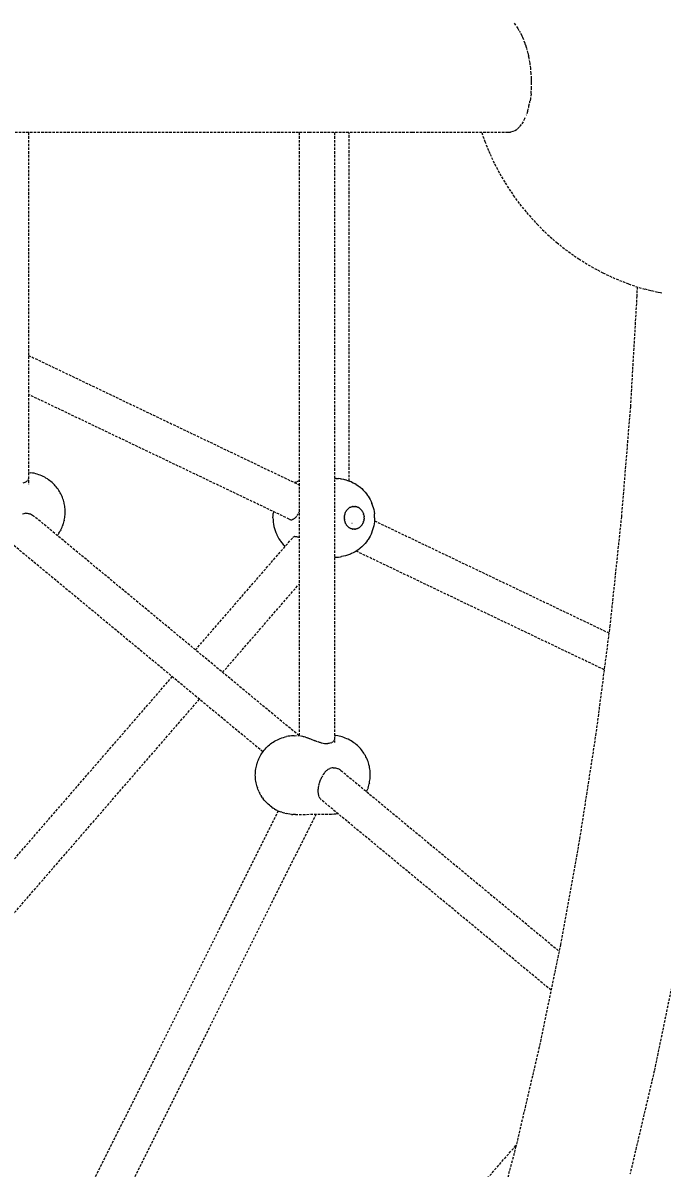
# Model space of a CAD drawing. Header units: millimetres. Extents: x -4710 to 4801, y -2494 to 3533.
# Drawn here: x 2279 to 2605, y 197 to 782 of the extents above; entities that cross this region are included whole.
import ezdxf

# ---------------------------------------------------------------- set-up
doc = ezdxf.new("R2010")
doc.units = ezdxf.units.MM
doc.linetypes.add('HIDDEN', pattern=[1.905, 1.27, -0.635])
for name, color, linetype in [('DIKOM_ЗОНА', 90, 'Continuous'), ('DIKOM_ОБЪЕКТ', 7, 'Continuous'), ('DIKOM_РАЗМЕР_ЗОНА', 7, 'Continuous'), ('DIKOM_РАЗМЕР_ОБЪЕКТА', 7, 'Continuous')]:
    doc.layers.add(name, color=color, linetype=linetype)
doc.styles.add('style1', font='arialbd.ttf', dxfattribs={"width": 0.8})
doc.dimstyles.new('1-50', dxfattribs={"dimtxt": 300, "dimasz": 200, "dimexe": 100, "dimexo": 0, "dimgap": 100, "dimtad": 1, "dimtxsty": 'style1', "dimcen": 200, "dimclrd": 7, "dimclre": 7, "dimclrt": 7, "dimadec": 1, "dimazin": 2, "dimtfac": 1, "dimtmove": 0, "dimatfit": 2, "dimfxl": 0, "dimlwd": 25, "dimlwe": 18, "dimarcsym": 0})

# ---------------------------------------------------------------- blocks, each defined once
blk = doc.blocks.new('*D0')
at = {"layer": 'Defpoints', "color": 0, "transparency": 16777216}
for p in [(-2049.22, 763.91), (3285.36, 750.08), (3285.36, -900.83)]:
    blk.add_point(p, dxfattribs=at)
at = {"layer": 'DIKOM_РАЗМЕР_ОБЪЕКТА', "color": 7, "lineweight": 18, "transparency": 16777216}
for p, q in [((-2049.22, 763.91), (-2049.22, -1000.83)), ((3285.36, 750.08), (3285.36, -1000.83))]:
    blk.add_line(p, q, dxfattribs=at)
at = {"layer": 'DIKOM_РАЗМЕР_ОБЪЕКТА', "color": 7, "lineweight": 25, "transparency": 16777216}
blk.add_line((-1849.22, -900.83), (3085.36, -900.83), dxfattribs=at)
at = {"layer": 'DIKOM_РАЗМЕР_ОБЪЕКТА', "color": 7, "transparency": 16777216}
for points in [[(-1849.22, -867.5), (-1849.22, -934.17), (-2049.22, -900.83)], [(3085.36, -867.5), (3085.36, -934.17), (3285.36, -900.83)]]:
    blk.add_solid(points, dxfattribs=at)
at = {"layer": 'DIKOM_РАЗМЕР_ОБЪЕКТА', "color": 7, "transparency": 16777216, "insert": (618.07, -647.56), "char_height": 300, "attachment_point": 5, "style": 'style1'}
blk.add_mtext('{\\fArial|b0|i0|c204|p34;5335}', dxfattribs=at)
blk = doc.blocks.new('*D2')
at = {"layer": 'Defpoints', "color": 0, "transparency": 16777216}
for p in [(-3555.27, 756.28), (4801.28, 756.28), (4801.28, -2394.45)]:
    blk.add_point(p, dxfattribs=at)
at = {"layer": 'DIKOM_РАЗМЕР_ЗОНА', "color": 7, "lineweight": 18, "transparency": 16777216}
for p, q in [((-3555.27, 756.28), (-3555.27, -2494.45)), ((4801.28, 756.28), (4801.28, -2494.45))]:
    blk.add_line(p, q, dxfattribs=at)
at = {"layer": 'DIKOM_РАЗМЕР_ЗОНА', "color": 7, "lineweight": 25, "transparency": 16777216}
blk.add_line((-3355.27, -2394.45), (4601.28, -2394.45), dxfattribs=at)
at = {"layer": 'DIKOM_РАЗМЕР_ЗОНА', "color": 7, "transparency": 16777216}
for points in [[(-3355.27, -2361.11), (-3355.27, -2427.78), (-3555.27, -2394.45)], [(4601.28, -2361.11), (4601.28, -2427.78), (4801.28, -2394.45)]]:
    blk.add_solid(points, dxfattribs=at)
at = {"layer": 'DIKOM_РАЗМЕР_ЗОНА', "color": 7, "transparency": 16777216, "insert": (709.08, -2141.17), "char_height": 300, "attachment_point": 5, "style": 'style1'}
blk.add_mtext('{\\fArial|b0|i0|c204|p34;8335}', dxfattribs=at)

msp = doc.modelspace()

# ---------------------------------------------------------------- linework, layer by layer
at = {"layer": 'DIKOM_ЗОНА', "color": 3, "lineweight": 15}
msp.add_lwpolyline([(4784.014, 570.156, 0.0938746), (4783.602, 942.374, 0.2995804), (2291.139, 3510.482, 0.0687424), (1632.505, 3510.482, 0.06059), (1009.06, 3334.362, -0.2008128), (236.945, 3334.362, 0.06059), (-386.5, 3510.482, 0.0687424), (-1045.134, 3510.482, 0.2995804), (-3537.597, 942.374, 0.0938746), (-3538.009, 570.156, 0.3002322), (-1045.134, -2003.615, 0.0687424), (-386.5, -2003.615, 0.06059), (236.945, -1827.494, -0.2008128), (1009.06, -1827.494, 0.06059), (1632.505, -2003.615, 0.0687424), (2291.139, -2003.615, 0.3002322)], format="xyb", close=True, dxfattribs=at)
at = {"layer": 'DIKOM_ОБЪЕКТ', "color": 7, "linetype": 'HIDDEN', "lineweight": 15}
for p, q in [((2530.532, 780.732), (2529.561, 781.926)), ((2531.64, 779.09), (2530.705, 780.52)), ((2532.267, 777.941), (2531.746, 778.927)), ((2532.643, 777.333), (2532.35, 777.796)), ((2532.753, 777.159), (2532.643, 777.333)), ((2533.661, 775.408), (2532.753, 777.159)), ((2533.754, 775.228), (2533.661, 775.408)), ((2534.051, 774.525), (2533.754, 775.228)), ((2534.553, 773.335), (2534.051, 774.525)), ((2535.2, 771.465), (2534.631, 773.151)), ((2535.33, 771.13), (2535.2, 771.465)), ((2535.474, 770.712), (2535.403, 770.942)), ((2535.911, 769.311), (2535.474, 770.712)), ((2536.082, 768.805), (2535.911, 769.31)), ((2536.737, 766.383), (2536.146, 768.618)), ((2536.786, 766.198), (2537.012, 765.041)), ((2537.297, 763.879), (2537.012, 765.041)), ((2537.754, 761.402), (2537.341, 763.699)), ((2538.084, 758.711), (2537.8, 761.142)), ((2538.368, 756.086), (2538.109, 758.544)), ((2538.4, 755.593), (2538.385, 755.93)), ((2538.493, 753.547), (2538.4, 755.593)), ((2538.468, 748.375), (2538.535, 750.805)), ((2538.483, 752.284), (2538.5, 753.403)), ((2538.53, 750.944), (2538.483, 752.284)), ((2537.969, 743.322), (2537.719, 741.976)), ((2538.24, 745.745), (2537.981, 743.433)), ((2538.247, 745.91), (2538.464, 748.245)), ((2536.54, 736.783), (2537.078, 738.781)), ((2537.095, 738.875), (2537.213, 739.515)), ((2537.213, 739.515), (2537.561, 740.994)), ((2537.578, 741.097), (2537.719, 741.976)), ((2534.205, 731.39), (2533.314, 730.032)), ((2535.002, 732.989), (2534.236, 731.451)), ((2535.04, 733.092), (2535.265, 733.624)), ((2536.518, 736.699), (2535.838, 734.84)), ((2317.992, 725.928), (2263.399, 725.928)), ((2281.612, 725.928), (2281.612, 592.209)), ((2371.962, 725.928), (2317.992, 725.928)), ((2425.199, 725.928), (2371.962, 725.928)), ((2419.875, 725.928), (2419.875, 417.943)), ((2477.596, 725.928), (2425.199, 725.928)), ((2437.872, 725.928), (2437.872, 414.426)), ((2445.367, 548.003), (2445.366, 725.928)), ((2526.545, 725.928), (2477.596, 725.928)), ((2513.087, 725.928), (2514.67, 721.452)), ((2527.775, 726.046), (2526.766, 725.951)), ((2528.947, 726.392), (2527.829, 726.062)), ((2529.573, 726.724), (2528.994, 726.417)), ((2530.078, 726.964), (2529.744, 726.81)), ((2530.126, 726.997), (2531.223, 727.756)), ((2531.266, 727.797), (2532.267, 728.763)), ((2532.304, 728.811), (2532.585, 729.176)), ((2533.278, 729.977), (2532.585, 729.177)), ((2514.67, 721.452), (2516.731, 716.388)), ((2516.731, 716.388), (2517.323, 714.977)), ((2517.323, 714.977), (2519.675, 709.904)), ((2519.675, 709.904), (2522.25, 704.981)), ((2522.25, 704.981), (2525.041, 700.223)), ((2525.041, 700.223), (2528.041, 695.643)), ((2528.041, 695.643), (2529.214, 693.875)), ((2529.214, 693.875), (2532.497, 689.374)), ((2532.497, 689.374), (2535.975, 685.079)), ((2535.975, 685.079), (2539.641, 681.004)), ((2539.641, 681.004), (2541.321, 679.146)), ((2541.321, 679.146), (2545.249, 675.216)), ((2545.249, 675.216), (2549.346, 671.532)), ((2549.346, 671.532), (2551.422, 669.764)), ((2551.422, 669.764), (2555.759, 666.271)), ((2555.759, 666.271), (2560.247, 663.05)), ((2560.247, 663.05), (2562.678, 661.435)), ((2562.678, 661.435), (2567.377, 658.446)), ((2567.377, 658.446), (2572.202, 655.75)), ((2572.202, 655.75), (2574.941, 654.343)), ((2574.941, 654.343), (2579.944, 651.916)), ((2579.944, 651.916), (2585.049, 649.798)), ((2585.049, 649.798), (2588.04, 648.647)), ((2588.04, 648.647), (2593.284, 646.827)), ((2592.409, 647.131), (2592.244, 642.375)), ((2593.284, 646.827), (2596.549, 645.909)), ((2597.775, 645.578), (2596.554, 645.908)), ((2599.356, 645.149), (2597.908, 645.542)), ((2600.394, 644.866), (2599.496, 645.11)), ((2601.111, 644.725), (2600.417, 644.859)), ((2603.029, 644.336), (2601.353, 644.675)), ((2604.331, 644.061), (2603.182, 644.303)), ((2605.094, 643.92), (2604.335, 644.061)), ((2592.244, 642.375), (2588.968, 585.901)), ((2281.612, 612.158), (2419.875, 546.026)), ((2281.612, 592.208), (2281.612, 546.413)), ((2414.818, 528.497), (2281.612, 592.208)), ((2588.968, 585.901), (2584.391, 529.79)), ((2281.612, 552.296), (2281.92, 552.275)), ((2281.92, 552.275), (2282.851, 552.184)), ((2283.773, 552.026), (2282.851, 552.184)), ((2284.485, 551.904), (2283.773, 552.026)), ((2285.386, 551.681), (2284.485, 551.904)), ((2286.084, 551.489), (2285.386, 551.681)), ((2286.958, 551.204), (2286.084, 551.489)), ((2287.638, 550.946), (2286.958, 551.204)), ((2288.476, 550.601), (2287.638, 550.946)), ((2289.132, 550.282), (2288.476, 550.601)), ((2289.928, 549.882), (2289.132, 550.282)), ((2290.558, 549.506), (2289.928, 549.882)), ((2279.313, 547.02), (2278.825, 546.909)), ((2279.766, 547.184), (2279.326, 547.025)), ((2280.195, 547.389), (2279.788, 547.193)), ((2280.566, 547.64), (2280.206, 547.397)), ((2280.887, 547.938), (2280.576, 547.65)), ((2281.153, 548.242), (2280.896, 547.948)), ((2281.51, 548.93), (2281.385, 548.64)), ((2281.612, 549.655), (2281.593, 549.311)), ((2291.304, 549.057), (2290.558, 549.506)), ((2291.904, 548.629), (2291.304, 549.057)), ((2292.594, 548.137), (2291.904, 548.629)), ((2293.159, 547.664), (2292.594, 548.137)), ((2293.789, 547.134), (2293.159, 547.664)), ((2294.317, 546.625), (2293.789, 547.134)), ((2294.88, 546.065), (2294.317, 546.625)), ((2295.369, 545.526), (2294.88, 546.065)), ((2295.861, 544.944), (2295.369, 545.526)), ((2296.309, 544.383), (2295.861, 544.944)), ((2296.737, 543.777), (2296.309, 544.383)), ((2418.127, 547.43), (2417.549, 547.14)), ((2418.127, 547.43), (2418.617, 547.635)), ((2419.629, 548.057), (2418.617, 547.635)), ((2419.875, 548.14), (2419.629, 548.057)), ((2438.742, 549.305), (2437.872, 549.305)), ((2438.742, 549.305), (2439.883, 549.242)), ((2440.926, 549.133), (2439.883, 549.242)), ((2440.926, 549.133), (2441.504, 549.032)), ((2441.504, 549.032), (2442.534, 548.85)), ((2442.534, 548.85), (2443.553, 548.597)), ((2444.102, 548.433), (2443.553, 548.597)), ((2444.102, 548.433), (2445.097, 548.111)), ((2445.097, 548.111), (2446.074, 547.721)), ((2446.581, 547.5), (2446.074, 547.721)), ((2446.581, 547.5), (2447.524, 547.047)), ((2447.524, 547.047), (2448.442, 546.529)), ((2448.891, 546.262), (2448.442, 546.529)), ((2448.891, 546.262), (2449.766, 545.69)), ((2449.766, 545.69), (2450.611, 545.058)), ((2450.991, 544.756), (2450.611, 545.058)), ((2450.991, 544.756), (2451.786, 544.078)), ((2451.786, 544.078), (2452.543, 543.347)), ((2297.132, 543.211), (2296.737, 543.777)), ((2297.516, 542.596), (2297.132, 543.211)), ((2297.879, 541.945), (2297.516, 542.596)), ((2298.175, 541.413), (2297.879, 541.945)), ((2298.495, 540.765), (2298.175, 541.413)), ((2298.79, 540.086), (2298.495, 540.765)), ((2298.987, 539.606), (2298.79, 540.086)), ((2299.241, 538.944), (2298.987, 539.606)), ((2299.471, 538.257), (2299.241, 538.944)), ((2299.675, 537.549), (2299.471, 538.257)), ((2452.846, 543.024), (2452.543, 543.347)), ((2452.846, 543.024), (2453.547, 542.259)), ((2453.547, 542.259), (2454.208, 541.446)), ((2454.208, 541.446), (2454.825, 540.588)), ((2455.025, 540.284), (2454.825, 540.588)), ((2455.025, 540.284), (2455.581, 539.409)), ((2455.581, 539.409), (2456.091, 538.496)), ((2456.091, 538.496), (2456.551, 537.549)), ((2299.855, 536.823), (2299.675, 537.549)), ((2299.927, 536.515), (2299.855, 536.823)), ((2300.069, 535.824), (2299.927, 536.515)), ((2300.187, 535.121), (2300.069, 535.824)), ((2300.278, 534.408), (2300.187, 535.121)), ((2300.343, 533.687), (2300.278, 534.408)), ((2300.383, 532.962), (2300.343, 533.687)), ((2300.397, 532.234), (2300.383, 532.962)), ((2300.384, 531.507), (2300.397, 532.234)), ((2406.756, 532.353), (2406.625, 531.394)), ((2419.835, 532.27), (2419.668, 531.925)), ((2443.609, 532.104), (2443.723, 532.323)), ((2443.723, 532.323), (2443.845, 532.535)), ((2443.975, 532.741), (2443.845, 532.535)), ((2443.975, 532.741), (2444.112, 532.939)), ((2444.112, 532.939), (2444.257, 533.131)), ((2444.409, 533.316), (2444.257, 533.131)), ((2444.409, 533.316), (2444.568, 533.492)), ((2444.568, 533.492), (2444.734, 533.66)), ((2444.734, 533.66), (2444.905, 533.82)), ((2445.082, 533.971), (2444.905, 533.82)), ((2445.082, 533.971), (2445.265, 534.113)), ((2445.265, 534.113), (2445.454, 534.246)), ((2445.454, 534.246), (2445.647, 534.368)), ((2445.845, 534.482), (2445.647, 534.368)), ((2445.845, 534.482), (2446.047, 534.585)), ((2446.047, 534.585), (2446.252, 534.678)), ((2446.461, 534.759), (2446.252, 534.678)), ((2446.461, 534.759), (2446.672, 534.831)), ((2446.672, 534.831), (2446.885, 534.891)), ((2446.885, 534.891), (2447.101, 534.941)), ((2447.318, 534.98), (2447.101, 534.941)), ((2447.318, 534.98), (2447.538, 535.008)), ((2447.538, 535.008), (2447.757, 535.024)), ((2447.977, 535.03), (2447.757, 535.024)), ((2447.977, 535.03), (2448.197, 535.024)), ((2448.197, 535.024), (2448.417, 535.008)), ((2448.417, 535.008), (2448.635, 534.98)), ((2448.853, 534.941), (2448.635, 534.98)), ((2448.853, 534.941), (2449.068, 534.891)), ((2449.068, 534.891), (2449.282, 534.831)), ((2449.282, 534.831), (2449.493, 534.76)), ((2449.702, 534.678), (2449.493, 534.76)), ((2449.702, 534.678), (2449.907, 534.585)), ((2449.907, 534.585), (2450.109, 534.483)), ((2450.307, 534.369), (2450.109, 534.483)), ((2450.307, 534.369), (2450.5, 534.246)), ((2450.5, 534.246), (2450.689, 534.113)), ((2450.689, 534.113), (2450.872, 533.972)), ((2451.049, 533.82), (2450.872, 533.972)), ((2451.049, 533.82), (2451.221, 533.661)), ((2451.221, 533.661), (2451.386, 533.493)), ((2451.386, 533.493), (2451.545, 533.316)), ((2451.697, 533.132), (2451.545, 533.316)), ((2451.697, 533.132), (2451.842, 532.94)), ((2451.842, 532.94), (2451.98, 532.741)), ((2452.11, 532.535), (2451.98, 532.741)), ((2452.11, 532.535), (2452.232, 532.323)), ((2452.232, 532.323), (2452.346, 532.105)), ((2456.551, 537.549), (2456.962, 536.572)), ((2457.046, 536.345), (2456.962, 536.572)), ((2457.046, 536.345), (2457.394, 535.371)), ((2457.394, 535.371), (2457.691, 534.375)), ((2457.691, 534.375), (2457.935, 533.36)), ((2457.935, 533.36), (2458.126, 532.331)), ((2458.126, 532.331), (2458.263, 531.289)), ((2279.222, 531.292), (2278.664, 531.113)), ((2279.792, 531.414), (2279.232, 531.294)), ((2280.371, 531.479), (2279.812, 531.417)), ((2280.381, 531.479), (2280.934, 531.483)), ((2280.943, 531.482), (2281.497, 531.429)), ((2281.506, 531.428), (2282.056, 531.315)), ((2282.255, 531.253), (2282.618, 531.139)), ((2282.627, 531.135), (2283.158, 530.904)), ((2283.177, 530.895), (2283.448, 530.742)), ((2283.448, 530.742), (2283.691, 530.606)), ((2283.701, 530.599), (2284.19, 530.256)), ((2419.77, 417.942), (2284.196, 530.253)), ((2299.477, 526.21), (2299.681, 526.91)), ((2299.681, 526.91), (2299.86, 527.63)), ((2299.932, 527.972), (2299.86, 527.63)), ((2299.932, 527.972), (2300.073, 528.656)), ((2300.073, 528.656), (2300.19, 529.355)), ((2300.19, 529.355), (2300.28, 530.065)), ((2300.28, 530.065), (2300.345, 530.783)), ((2300.345, 530.783), (2300.384, 531.507)), ((2406.505, 529.187), (2406.535, 530.293)), ((2406.505, 529.187), (2406.535, 528.081)), ((2406.535, 530.293), (2406.625, 531.394)), ((2406.535, 528.081), (2406.625, 526.98)), ((2406.625, 526.98), (2406.775, 525.887)), ((2414.811, 528.501), (2415.078, 528.376)), ((2415.089, 528.371), (2415.354, 528.281)), ((2415.364, 528.279), (2415.633, 528.224)), ((2415.633, 528.224), (2415.908, 528.204)), ((2415.917, 528.203), (2416.176, 528.219)), ((2416.185, 528.219), (2416.44, 528.267)), ((2416.699, 528.347), (2416.449, 528.269)), ((2416.942, 528.456), (2416.698, 528.348)), ((2417.189, 528.597), (2416.951, 528.46)), ((2417.43, 528.768), (2417.198, 528.603)), ((2417.877, 529.182), (2417.662, 528.967)), ((2418.104, 529.424), (2417.887, 529.192)), ((2418.323, 529.688), (2418.114, 529.436)), ((2418.523, 529.96), (2418.323, 529.688)), ((2418.917, 530.561), (2418.768, 530.336)), ((2419.115, 530.889), (2418.929, 530.579)), ((2419.305, 531.232), (2419.127, 530.91)), ((2419.668, 531.925), (2419.491, 531.588)), ((2442.935, 529.187), (2442.94, 529.441)), ((2442.935, 529.187), (2442.94, 528.933)), ((2442.94, 529.441), (2442.954, 529.694)), ((2442.954, 528.679), (2442.94, 528.933)), ((2442.954, 529.694), (2442.978, 529.947)), ((2442.978, 528.426), (2442.954, 528.679)), ((2443.011, 530.199), (2442.978, 529.947)), ((2442.978, 528.426), (2443.011, 528.175)), ((2443.011, 530.199), (2443.054, 530.448)), ((2443.054, 527.925), (2443.011, 528.175)), ((2443.054, 530.448), (2443.106, 530.696)), ((2443.106, 527.678), (2443.054, 527.925)), ((2443.106, 530.696), (2443.167, 530.94)), ((2443.168, 527.433), (2443.106, 527.678)), ((2443.238, 531.182), (2443.167, 530.94)), ((2443.168, 527.433), (2443.238, 527.191)), ((2443.238, 531.182), (2443.317, 531.419)), ((2443.318, 526.954), (2443.238, 527.191)), ((2443.317, 531.419), (2443.406, 531.652)), ((2443.406, 526.721), (2443.318, 526.954)), ((2443.503, 531.881), (2443.406, 531.652)), ((2443.406, 526.721), (2443.503, 526.492)), ((2443.609, 526.269), (2443.503, 526.492)), ((2452.346, 532.105), (2452.451, 531.882)), ((2452.452, 526.493), (2452.346, 526.269)), ((2452.548, 531.653), (2452.451, 531.882)), ((2452.452, 526.493), (2452.549, 526.722)), ((2452.548, 531.653), (2452.637, 531.42)), ((2452.637, 526.955), (2452.549, 526.722)), ((2452.637, 531.42), (2452.716, 531.183)), ((2452.717, 527.192), (2452.637, 526.955)), ((2452.787, 530.941), (2452.716, 531.183)), ((2452.717, 527.192), (2452.787, 527.433)), ((2452.787, 530.941), (2452.849, 530.697)), ((2452.849, 527.678), (2452.787, 527.433)), ((2452.849, 530.697), (2452.901, 530.449)), ((2452.901, 527.926), (2452.849, 527.678)), ((2452.901, 530.449), (2452.943, 530.199)), ((2452.944, 528.175), (2452.901, 527.926)), ((2452.977, 529.948), (2452.943, 530.199)), ((2452.944, 528.175), (2452.977, 528.427)), ((2452.977, 529.948), (2453.001, 529.695)), ((2453.001, 528.679), (2452.977, 528.427)), ((2453.015, 529.441), (2453.001, 529.695)), ((2453.015, 528.933), (2453.001, 528.679)), ((2453.02, 529.187), (2453.015, 529.441)), ((2453.015, 528.933), (2453.02, 529.187)), ((2458.263, 527.085), (2458.126, 526.043)), ((2458.345, 530.24), (2458.263, 531.289)), ((2458.345, 528.134), (2458.263, 527.085)), ((2458.307, 527.646), (2578.033, 470.381)), ((2458.372, 529.187), (2458.345, 530.24)), ((2458.372, 529.187), (2458.345, 528.134)), ((2584.391, 529.79), (2578.524, 474.161)), ((2296.377, 520.161), (2296.748, 520.673)), ((2297.142, 521.268), (2296.748, 520.673)), ((2297.142, 521.268), (2297.527, 521.867)), ((2297.527, 521.867), (2297.889, 522.505)), ((2298.184, 523.067), (2297.889, 522.505)), ((2298.184, 523.067), (2298.503, 523.702)), ((2298.503, 523.702), (2298.798, 524.37)), ((2298.798, 524.37), (2299.069, 525.066)), ((2299.248, 525.533), (2299.069, 525.066)), ((2299.248, 525.533), (2299.477, 526.21)), ((2406.775, 525.887), (2406.983, 524.807)), ((2406.983, 524.807), (2407.249, 523.745)), ((2407.249, 523.745), (2407.572, 522.704)), ((2407.572, 522.704), (2407.952, 521.689)), ((2407.952, 521.689), (2408.385, 520.703)), ((2408.385, 520.703), (2408.5, 520.453)), ((2443.723, 526.051), (2443.609, 526.269)), ((2443.845, 525.839), (2443.723, 526.051)), ((2443.845, 525.839), (2443.975, 525.633)), ((2444.113, 525.434), (2443.975, 525.633)), ((2444.258, 525.242), (2444.113, 525.434)), ((2444.258, 525.242), (2444.41, 525.057)), ((2444.569, 524.881), (2444.41, 525.057)), ((2444.734, 524.713), (2444.569, 524.881)), ((2444.905, 524.553), (2444.734, 524.713)), ((2444.905, 524.553), (2445.083, 524.403)), ((2445.266, 524.261), (2445.083, 524.403)), ((2445.455, 524.128), (2445.266, 524.261)), ((2445.649, 524.005), (2445.455, 524.128)), ((2445.649, 524.005), (2445.846, 523.891)), ((2446.048, 523.788), (2445.846, 523.891)), ((2446.254, 523.696), (2446.048, 523.788)), ((2446.254, 523.696), (2446.462, 523.614)), ((2446.673, 523.543), (2446.462, 523.614)), ((2446.886, 523.482), (2446.673, 523.543)), ((2446.974, 526.315), (2446.757, 526.315)), ((2446.974, 526.315), (2446.757, 526.315)), ((2447.102, 523.432), (2446.886, 523.482)), ((2447.102, 523.432), (2447.32, 523.394)), ((2447.538, 523.366), (2447.32, 523.394)), ((2447.758, 523.35), (2447.538, 523.366)), ((2447.978, 523.344), (2447.758, 523.35)), ((2447.978, 523.344), (2448.198, 523.35)), ((2448.417, 523.366), (2448.198, 523.35)), ((2448.636, 523.394), (2448.417, 523.366)), ((2448.636, 523.394), (2448.854, 523.433)), ((2449.069, 523.482), (2448.854, 523.433)), ((2449.283, 523.543), (2449.069, 523.482)), ((2449.494, 523.615), (2449.283, 523.543)), ((2449.494, 523.615), (2449.702, 523.696)), ((2449.908, 523.789), (2449.702, 523.696)), ((2450.109, 523.892), (2449.908, 523.789)), ((2450.109, 523.892), (2450.308, 524.005)), ((2450.501, 524.129), (2450.308, 524.005)), ((2450.69, 524.261), (2450.501, 524.129)), ((2450.873, 524.403), (2450.69, 524.261)), ((2450.873, 524.403), (2451.05, 524.554)), ((2451.221, 524.714), (2451.05, 524.554)), ((2451.387, 524.882), (2451.221, 524.714)), ((2451.545, 525.058), (2451.387, 524.882)), ((2451.545, 525.058), (2451.697, 525.242)), ((2451.842, 525.434), (2451.697, 525.242)), ((2451.98, 525.634), (2451.842, 525.434)), ((2451.98, 525.634), (2452.11, 525.839)), ((2452.232, 526.051), (2452.11, 525.839)), ((2452.346, 526.269), (2452.232, 526.051)), ((2456.551, 520.825), (2456.091, 519.878)), ((2456.962, 521.802), (2456.551, 520.825)), ((2457.046, 522.029), (2456.962, 521.802)), ((2457.394, 523.003), (2457.046, 522.029)), ((2457.691, 523.999), (2457.394, 523.003)), ((2457.935, 525.013), (2457.691, 523.999)), ((2458.126, 526.043), (2457.935, 525.013)), ((2272.744, 516.371), (2401.431, 409.763)), ((2366.927, 461.718), (2416.638, 519.121)), ((2408.5, 520.453), (2409, 519.473)), ((2409, 519.473), (2409.552, 518.53)), ((2409.552, 518.53), (2410.155, 517.631)), ((2410.155, 517.631), (2410.369, 517.336)), ((2410.369, 517.336), (2411.035, 516.46)), ((2411.035, 516.46), (2411.748, 515.635)), ((2411.748, 515.635), (2412.504, 514.862)), ((2412.504, 514.862), (2412.743, 514.623)), ((2416.805, 519.265), (2416.638, 519.121)), ((2417.221, 519.49), (2417.008, 519.392)), ((2417.457, 519.566), (2417.225, 519.491)), ((2417.709, 519.619), (2417.461, 519.567)), ((2417.717, 519.621), (2417.981, 519.651)), ((2417.986, 519.65), (2418.255, 519.632)), ((2418.255, 519.632), (2418.531, 519.592)), ((2418.536, 519.591), (2418.82, 519.527)), ((2418.826, 519.526), (2419.114, 519.438)), ((2419.12, 519.436), (2419.415, 519.323)), ((2419.486, 519.29), (2419.726, 519.185)), ((2452.543, 515.027), (2451.786, 514.295)), ((2452.846, 515.349), (2452.543, 515.027)), ((2453.547, 516.115), (2452.846, 515.349)), ((2454.208, 516.928), (2453.547, 516.115)), ((2454.825, 517.786), (2454.208, 516.928)), ((2455.025, 518.09), (2454.825, 517.786)), ((2455.581, 518.965), (2455.025, 518.09)), ((2456.091, 519.878), (2455.581, 518.965)), ((2437.872, 509.069), (2438.742, 509.069)), ((2438.742, 509.069), (2439.883, 509.131)), ((2439.883, 509.131), (2440.926, 509.241)), ((2440.926, 509.241), (2441.504, 509.342)), ((2442.534, 509.524), (2441.504, 509.342)), ((2443.553, 509.777), (2442.534, 509.524)), ((2444.102, 509.941), (2443.553, 509.777)), ((2445.097, 510.263), (2444.102, 509.941)), ((2446.074, 510.653), (2445.097, 510.263)), ((2446.581, 510.874), (2446.074, 510.653)), ((2447.524, 511.327), (2446.581, 510.874)), ((2448.442, 511.845), (2447.524, 511.327)), ((2448.891, 512.112), (2448.442, 511.845)), ((2449.766, 512.684), (2448.891, 512.112)), ((2575.594, 451.598), (2448.969, 512.162)), ((2450.611, 513.317), (2449.766, 512.684)), ((2450.991, 513.618), (2450.611, 513.317)), ((2451.786, 514.295), (2450.991, 513.618)), ((2380.792, 450.232), (2419.875, 495.362)), ((2578.524, 474.161), (2571.378, 419.134)), ((2167.211, 231.101), (2355.142, 448.11)), ((2181.021, 219.557), (2369.007, 436.624)), ((2407.323, 415.083), (2407.978, 415.465)), ((2407.978, 415.465), (2408.751, 415.86)), ((2408.751, 415.86), (2409.434, 416.18)), ((2409.434, 416.18), (2410.247, 416.523)), ((2410.247, 416.523), (2410.955, 416.775)), ((2410.955, 416.775), (2411.801, 417.063)), ((2411.801, 417.063), (2412.665, 417.29)), ((2412.665, 417.29), (2413.4, 417.471)), ((2414.286, 417.638), (2413.4, 417.471)), ((2415.032, 417.742), (2414.286, 417.638)), ((2415.932, 417.847), (2415.032, 417.742)), ((2417.248, 417.913), (2415.932, 417.847)), ((2417.248, 417.913), (2420.12, 417.946)), ((2420.631, 417.901), (2420.838, 417.867)), ((2421.08, 417.819), (2421.495, 417.721)), ((2421.583, 417.702), (2421.978, 417.582)), ((2421.991, 417.578), (2422.205, 417.52)), ((2422.303, 417.494), (2422.496, 417.424)), ((2422.509, 417.42), (2423.007, 417.258)), ((2423.124, 417.223), (2423.656, 417.026)), ((2423.671, 417.022), (2423.918, 416.938)), ((2424.063, 416.889), (2424.297, 416.794)), ((2424.312, 416.788), (2424.918, 416.561)), ((2425.103, 416.495), (2425.675, 416.262)), ((2425.688, 416.257), (2426.033, 416.129)), ((2426.033, 416.129), (2426.268, 416.042)), ((2426.406, 415.983), (2427.119, 415.702)), ((2427.274, 415.647), (2427.599, 415.53)), ((2427.599, 415.53), (2427.853, 415.426)), ((2427.865, 415.422), (2428.591, 415.151)), ((2437.611, 415.31), (2437.411, 415.06)), ((2437.717, 415.519), (2437.614, 415.314)), ((2437.847, 415.897), (2437.773, 415.648)), ((2437.872, 418.037), (2438.641, 417.963)), ((2439.563, 417.805), (2438.641, 417.963)), ((2440.275, 417.682), (2439.563, 417.805)), ((2441.177, 417.459), (2440.275, 417.682)), ((2441.874, 417.268), (2441.177, 417.459)), ((2442.748, 416.982), (2441.874, 417.268)), ((2443.428, 416.724), (2442.748, 416.982)), ((2444.266, 416.38), (2443.428, 416.724)), ((2444.923, 416.06), (2444.266, 416.38)), ((2445.719, 415.66), (2444.923, 416.06)), ((2446.349, 415.284), (2445.719, 415.66)), ((2447.095, 414.835), (2446.349, 415.284)), ((2571.378, 419.134), (2562.97, 364.825)), ((2401.121, 409.332), (2401.535, 409.908)), ((2401.535, 409.908), (2402.001, 410.504)), ((2402.001, 410.504), (2402.486, 411.067)), ((2402.486, 411.067), (2402.995, 411.636)), ((2402.995, 411.636), (2403.548, 412.179)), ((2403.548, 412.179), (2404.096, 412.713)), ((2404.096, 412.713), (2404.712, 413.229)), ((2404.712, 413.229), (2405.3, 413.72)), ((2405.3, 413.72), (2405.974, 414.201)), ((2405.974, 414.201), (2406.597, 414.641)), ((2406.597, 414.641), (2407.323, 415.083)), ((2428.685, 415.119), (2429.145, 414.965)), ((2429.337, 414.892), (2430.05, 414.651)), ((2430.06, 414.648), (2430.379, 414.555)), ((2430.379, 414.555), (2430.759, 414.443)), ((2430.769, 414.441), (2431.138, 414.348)), ((2431.139, 414.348), (2431.45, 414.261)), ((2431.459, 414.258), (2432.119, 414.106)), ((2432.127, 414.105), (2432.762, 413.993)), ((2432.85, 413.982), (2433.367, 413.921)), ((2433.375, 413.92), (2433.961, 413.887)), ((2433.968, 413.887), (2434.527, 413.895)), ((2435.063, 413.944), (2434.535, 413.895)), ((2435.564, 414.034), (2435.07, 413.944)), ((2435.919, 414.136), (2435.57, 414.036)), ((2436.443, 414.344), (2436.031, 414.169)), ((2436.812, 414.547), (2436.557, 414.411)), ((2437.131, 414.779), (2436.818, 414.55)), ((2437.399, 415.044), (2437.232, 414.878)), ((2447.804, 414.329), (2447.095, 414.835)), ((2448.385, 413.915), (2447.804, 414.329)), ((2448.95, 413.443), (2448.385, 413.915)), ((2449.579, 412.913), (2448.95, 413.443)), ((2450.108, 412.404), (2449.579, 412.913)), ((2450.67, 411.844), (2450.108, 412.404)), ((2451.159, 411.304), (2450.67, 411.844)), ((2451.651, 410.722), (2451.159, 411.304)), ((2452.099, 410.161), (2451.651, 410.722)), ((2452.527, 409.556), (2452.099, 410.161)), ((2452.922, 408.99), (2452.527, 409.556)), ((2398.195, 403.113), (2398.408, 403.81)), ((2398.408, 403.81), (2398.54, 404.242)), ((2398.54, 404.242), (2398.795, 404.961)), ((2398.795, 404.961), (2399.078, 405.652)), ((2399.078, 405.652), (2399.303, 406.15)), ((2399.303, 406.15), (2399.629, 406.85)), ((2399.629, 406.85), (2399.982, 407.513)), ((2399.982, 407.513), (2400.302, 408.059)), ((2400.302, 408.059), (2400.699, 408.717)), ((2400.699, 408.717), (2401.121, 409.332)), ((2453.307, 408.375), (2452.922, 408.99)), ((2453.669, 407.723), (2453.307, 408.375)), ((2453.965, 407.191), (2453.669, 407.723)), ((2454.285, 406.543), (2453.965, 407.191)), ((2454.58, 405.864), (2454.285, 406.543)), ((2454.778, 405.385), (2454.58, 405.864)), ((2455.031, 404.722), (2454.778, 405.385)), ((2455.261, 404.036), (2455.031, 404.722)), ((2455.466, 403.328), (2455.261, 404.036)), ((2397.48, 397.774), (2397.493, 398.503)), ((2397.494, 397.043), (2397.48, 397.773)), ((2397.493, 398.503), (2397.534, 399.23)), ((2397.544, 399.36), (2397.617, 400.136)), ((2397.617, 400.136), (2397.719, 400.903)), ((2397.719, 400.903), (2397.85, 401.656)), ((2397.85, 401.656), (2398.009, 402.394)), ((2398.009, 402.394), (2398.195, 403.113)), ((2432.149, 398.116), (2431.906, 397.727)), ((2432.586, 398.712), (2432.17, 398.145)), ((2432.775, 398.942), (2432.612, 398.741)), ((2433.018, 399.241), (2432.775, 398.942)), ((2433.498, 399.742), (2433.038, 399.265)), ((2433.679, 399.901), (2433.518, 399.761)), ((2433.985, 400.181), (2433.679, 399.901)), ((2434.504, 400.573), (2434.012, 400.203)), ((2435.032, 400.894), (2434.523, 400.586)), ((2435.384, 401.061), (2435.032, 400.894)), ((2436.098, 401.343), (2435.572, 401.153)), ((2436.653, 401.477), (2436.119, 401.35)), ((2437.213, 401.546), (2436.675, 401.481)), ((2437.235, 401.545), (2437.786, 401.549)), ((2437.787, 401.549), (2438.345, 401.489)), ((2438.365, 401.486), (2438.926, 401.362)), ((2438.946, 401.357), (2439.506, 401.168)), ((2439.634, 401.11), (2440.076, 400.911)), ((2440.077, 400.911), (2440.51, 400.662)), ((2440.634, 400.59), (2441.159, 400.218)), ((2441.177, 400.204), (2552.6, 307.895)), ((2455.645, 402.601), (2455.466, 403.328)), ((2455.718, 402.293), (2455.645, 402.601)), ((2455.86, 401.602), (2455.718, 402.293)), ((2455.977, 400.899), (2455.86, 401.602)), ((2456.068, 400.186), (2455.977, 400.899)), ((2456.134, 399.465), (2456.068, 400.186)), ((2456.174, 398.74), (2456.134, 399.465)), ((2456.187, 398.012), (2456.174, 398.74)), ((2456.174, 397.285), (2456.187, 398.012)), ((2397.536, 396.314), (2397.494, 397.043)), ((2397.604, 395.592), (2397.536, 396.314)), ((2397.722, 394.669), (2397.619, 395.439)), ((2397.854, 393.91), (2397.722, 394.669)), ((2398.013, 393.166), (2397.854, 393.91)), ((2398.2, 392.44), (2398.013, 393.166)), ((2398.414, 391.734), (2398.2, 392.44)), ((2429.68, 391.904), (2429.63, 391.658)), ((2429.761, 392.363), (2429.687, 391.937)), ((2429.919, 393.013), (2429.772, 392.413)), ((2430.16, 393.889), (2429.957, 393.174)), ((2430.249, 394.139), (2430.177, 393.936)), ((2430.413, 394.649), (2430.265, 394.19)), ((2430.662, 395.278), (2430.413, 394.649)), ((2431.006, 396.085), (2430.704, 395.393)), ((2431.181, 396.427), (2431.023, 396.123)), ((2431.358, 396.795), (2431.231, 396.53)), ((2431.742, 397.472), (2431.377, 396.831)), ((2455.038, 391.311), (2455.267, 391.989)), ((2455.267, 391.989), (2455.471, 392.689)), ((2455.471, 392.689), (2455.65, 393.409)), ((2455.722, 393.75), (2455.65, 393.409)), ((2455.722, 393.75), (2455.863, 394.435)), ((2455.863, 394.435), (2455.979, 395.133)), ((2455.979, 395.133), (2456.07, 395.843)), ((2456.07, 395.843), (2456.135, 396.561)), ((2456.135, 396.561), (2456.174, 397.285)), ((2398.414, 391.734), (2398.547, 391.333)), ((2398.803, 390.604), (2398.547, 391.333)), ((2399.086, 389.902), (2398.803, 390.604)), ((2399.394, 389.231), (2399.086, 389.902)), ((2399.394, 389.231), (2399.639, 388.722)), ((2399.992, 388.045), (2399.639, 388.722)), ((2400.369, 387.406), (2399.992, 388.045)), ((2400.369, 387.406), (2400.71, 386.853)), ((2401.133, 386.222), (2400.71, 386.853)), ((2401.133, 386.222), (2401.548, 385.673)), ((2429.462, 389.751), (2429.453, 389.537)), ((2429.453, 389.537), (2429.476, 388.922)), ((2429.468, 390.177), (2429.463, 389.797)), ((2429.522, 390.815), (2429.469, 390.223)), ((2429.499, 388.715), (2429.54, 388.295)), ((2429.621, 391.609), (2429.53, 390.93)), ((2429.545, 388.258), (2429.636, 387.795)), ((2429.661, 387.669), (2429.805, 387.152)), ((2429.816, 387.122), (2429.924, 386.855)), ((2430.021, 386.614), (2430.25, 386.178)), ((2430.251, 386.177), (2430.4, 385.962)), ((2454.294, 389.481), (2454.589, 390.148)), ((2454.589, 390.148), (2454.859, 390.844)), ((2455.038, 391.311), (2454.859, 390.844)), ((2402.014, 385.059), (2401.548, 385.673)), ((2402.502, 384.494), (2402.014, 385.059)), ((2402.502, 384.494), (2403.009, 383.933)), ((2403.538, 383.398), (2403.009, 383.933)), ((2403.538, 383.398), (2404.112, 382.859)), ((2404.681, 382.362), (2404.112, 382.859)), ((2404.681, 382.362), (2405.316, 381.854)), ((2405.922, 381.403), (2405.316, 381.854)), ((2405.922, 381.403), (2406.614, 380.932)), ((2407.253, 380.534), (2406.614, 380.932)), ((2407.253, 380.534), (2407.996, 380.106)), ((2430.541, 385.759), (2430.849, 385.411)), ((2430.864, 385.395), (2431.176, 385.124)), ((2548.47, 287.956), (2431.218, 385.087)), ((2409.211, 379.504), (2175.67, -87.568)), ((2428.477, 377.789), (2190.264, -98.637)), ((2408.665, 379.767), (2407.996, 380.106)), ((2408.665, 379.767), (2409.453, 379.388)), ((2409.453, 379.388), (2410.266, 379.066)), ((2410.974, 378.787), (2410.266, 379.066)), ((2410.974, 378.787), (2411.821, 378.52)), ((2412.547, 378.313), (2411.821, 378.52)), ((2412.547, 378.313), (2413.42, 378.105)), ((2414.16, 377.973), (2413.42, 378.105)), ((2415.053, 377.826), (2414.16, 377.973)), ((2415.953, 377.742), (2415.053, 377.826)), ((2415.953, 377.742), (2416.705, 377.687)), ((2417.954, 377.668), (2416.705, 377.687)), ((2417.954, 377.668), (2436.414, 377.88)), ((2436.414, 377.88), (2437.731, 377.946)), ((2437.731, 377.946), (2438.662, 378.058)), ((2438.662, 378.058), (2439.379, 378.153)), ((2562.97, 364.825), (2553.316, 311.352)), ((2553.316, 311.352), (2542.437, 258.826)), ((2612.303, 300.476), (2601.158, 246.666)), ((2542.437, 258.826), (2530.358, 207.362)), ((2601.158, 246.666), (2588.783, 193.943)), ((2278.974, -81.813), (2530.712, 208.871)), ((2530.554, 208.198), (2517.362, 158.142))]:
    msp.add_line(p, q, dxfattribs=at)

# ---------------------------------------------------------------- dimensions: what is measured, and where the dimension line sits
at = {"layer": 'DIKOM_РАЗМЕР_ЗОНА'}
dim = msp.add_linear_dim(base=(4801.279, -2394.448), p1=(-3555.274, 756.284), p2=(4801.279, 756.284), text='{\\fArial|b0|i0|c204|p34;8335}', dimstyle='1-50', dxfattribs=at)
dim.commit()
dim.dimension.update_dxf_attribs({"geometry": '*D2', "text_midpoint": (709.081, -2394.448), "dimtype": 160})
at = {"layer": 'DIKOM_РАЗМЕР_ОБЪЕКТА'}
dim = msp.add_linear_dim(base=(3285.358, -900.832), p1=(-2049.224, 763.912), p2=(3285.358, 750.078), text='{\\fArial|b0|i0|c204|p34;5335}', dimstyle='1-50', dxfattribs=at)
dim.commit()
dim.dimension.update_dxf_attribs({"geometry": '*D0', "text_midpoint": (618.067, -900.832), "dimtype": 160})

doc.saveas('drawing.dxf')
